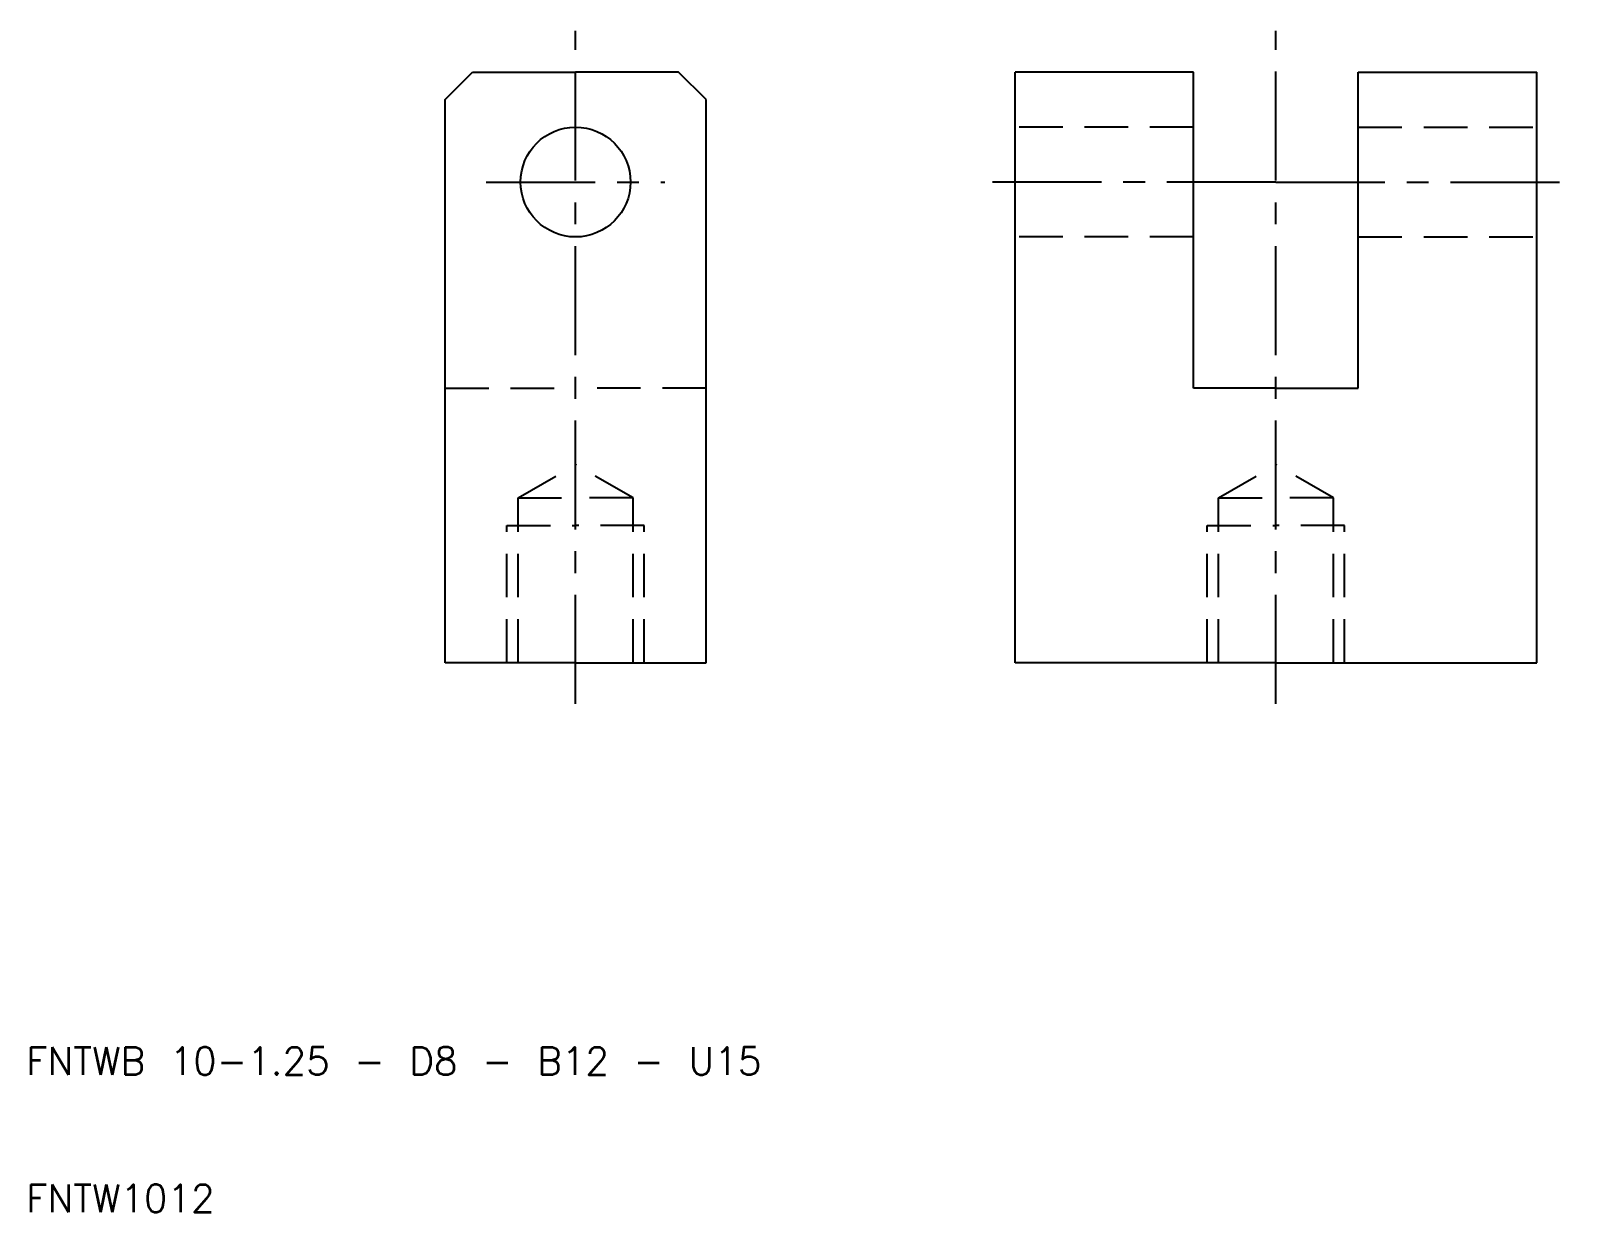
# Model space of a CAD drawing. Extents: x 10 to 123, y 10 to 96.
import ezdxf

# ---------------------------------------------------------------- set-up
doc = ezdxf.new("R2010")
doc.units = 0
doc.header["$LTSCALE"] = 0.25
doc.linetypes.add('CENTER', pattern=[50.8, 31.75, -6.35, 6.35, -6.35])
doc.linetypes.add('DASHED', pattern=[19.05, 12.7, -6.35])
doc.layers.get('0').update_dxf_attribs({"linetype": 'CONTINUOUS'})
doc.layers.add('CENTER', color=1, linetype='CENTER')
doc.styles.get("Standard").update_dxf_attribs({"font": 'txt.shx', "bigfont": 'extfont.shx'})

msp = doc.modelspace()

# ---------------------------------------------------------------- linework, layer by layer
for p, q in [((40.5, 91), (42.5, 93)), ((42.5, 93), (50, 93)), ((57.5, 93), (50, 93)), ((59.5, 91), (57.5, 93)), ((82, 50), (82, 93)), ((95, 93), (82, 93)), ((95, 70), (95, 93)), ((107, 93), (120, 93)), ((107, 70), (107, 93)), ((120, 50), (120, 93)), ((40.5, 50), (40.5, 91)), ((59.5, 50), (59.5, 91)), ((101, 70), (95, 70)), ((101, 70), (107, 70)), ((50, 50), (40.5, 50)), ((50, 50), (59.5, 50)), ((101, 50), (82, 50)), ((101, 50), (120, 50))]:
    msp.add_line(p, q)
at = {"color": 3, "linetype": 'DASHED'}
for p, q in [((95, 89), (82, 89)), ((107, 89), (120, 89)), ((95, 81), (82, 81)), ((107, 81), (120, 81)), ((40.5, 70), (50, 70)), ((59.5, 70), (50, 70)), ((45.812, 62), (50, 64.418)), ((54.188, 62), (50, 64.418)), ((96.812, 62), (101, 64.418)), ((105.188, 62), (101, 64.418)), ((45.812, 50), (45.812, 62)), ((45.812, 62), (50, 62)), ((54.188, 62), (50, 62)), ((54.188, 50), (54.188, 62)), ((96.812, 50), (96.812, 62)), ((96.812, 62), (101, 62)), ((105.188, 62), (101, 62)), ((105.188, 50), (105.188, 62)), ((45, 50), (45, 60)), ((45, 60), (50, 60)), ((55, 60), (50, 60)), ((55, 50), (55, 60)), ((96, 50), (96, 60)), ((96, 60), (101, 60)), ((106, 60), (101, 60)), ((106, 50), (106, 60))]:
    msp.add_line(p, q, dxfattribs=at)
msp.add_circle((50, 85), 4)
at = {"layer": 'CENTER', "color": 1, "linetype": 'CENTER'}
for p, q in [((50, 47), (50, 96)), ((101, 47), (101, 96)), ((43.5, 85), (56.5, 85)), ((101, 85), (79, 85)), ((101, 85), (123, 85))]:
    msp.add_line(p, q, dxfattribs=at)

# ---------------------------------------------------------------- texts
for s, p in [('FNTWB 10-1.25 - D8 - B12 - U15', (10, 20)), ('FNTW1012', (10, 10))]:
    msp.add_text(s, height=2).set_placement(p)

doc.saveas('drawing.dxf')
